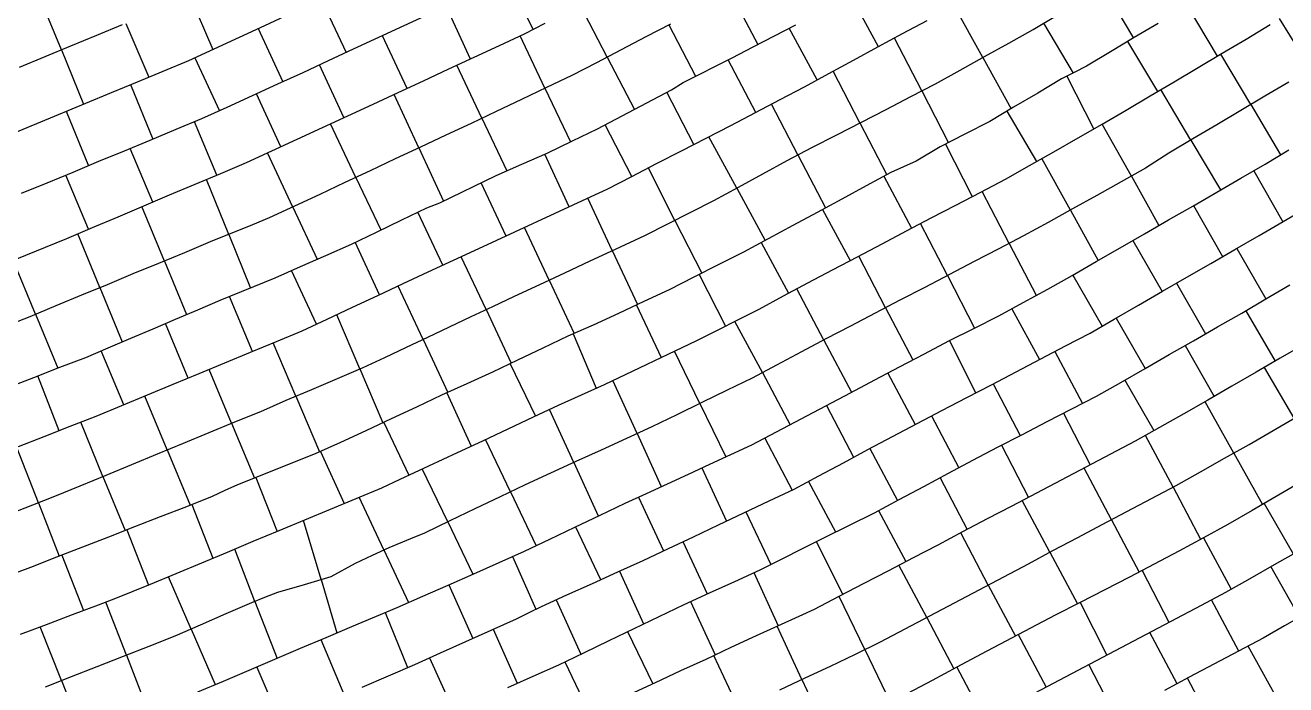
# Model space of a CAD drawing. Extents: x 720124 to 720679, y 1579628 to 1580856.
# Drawn here: x 720369.8 to 720460.3, y 1580165.7 to 1580213 of the extents above; entities that cross this region are included whole.
import ezdxf

# ---------------------------------------------------------------- set-up
doc = ezdxf.new("R2010")
doc.units = 0
doc.layers.add('AGROCAD PLL', color=7, linetype='Continuous')
doc.layers.add('GT01-0010016-0502', color=30, linetype='Continuous', lineweight=25)

msp = doc.modelspace()

# ---------------------------------------------------------------- linework, layer by layer
at = {"layer": 'AGROCAD PLL', "color": 3, "true_color": 0x00ff00}
for points in [[(720406.3, 1580212.718), (720404.39, 1580216.445)], [(720381.639, 1580215.119), (720383.295, 1580211.268)], [(720420.462, 1580215.349), (720422.422, 1580211.63)], [(720447.215, 1580215.708), (720449.371, 1580212.083)], [(720447.215, 1580215.708), (720449.371, 1580212.083)], [(720391.075, 1580214.874), (720392.86, 1580211.041)], [(720401.781, 1580210.58), (720400.042, 1580214.362)], [(720411.599, 1580210.718), (720409.66, 1580214.443)], [(720411.599, 1580210.718), (720409.66, 1580214.443)], [(720438.567, 1580210.688), (720436.514, 1580214.404)], [(720453.239, 1580214.385), (720455.387, 1580210.776)], [(720377.047, 1580213.139), (720378.705, 1580209.285)], [(720462.077, 1580209.898), (720459.851, 1580213.475)], [(720462.077, 1580209.898), (720459.851, 1580213.475)], [(720386.539, 1580212.771), (720388.331, 1580208.944)], [(720397.246, 1580208.474), (720395.478, 1580212.247)], [(720407.13, 1580208.479), (720405.344, 1580212.242)], [(720407.13, 1580208.479), (720405.344, 1580212.242)], [(720426.681, 1580209.082), (720424.658, 1580212.785)], [(720448.943, 1580211.827), (720451.089, 1580208.244)], [(720372.426, 1580211.23), (720374.017, 1580207.347)], [(720382.003, 1580210.666), (720383.772, 1580206.868)], [(720411.599, 1580210.718), (720413.552, 1580206.969)], [(720438.567, 1580210.688), (720440.597, 1580207.013)], [(720438.567, 1580210.688), (720440.597, 1580207.013)], [(720457.797, 1580207.312), (720455.656, 1580210.933)], [(720457.797, 1580207.312), (720455.656, 1580210.933)], [(720392.705, 1580206.38), (720390.948, 1580210.154)], [(720402.613, 1580206.335), (720400.81, 1580210.134)], [(720402.613, 1580206.335), (720400.81, 1580210.134)], [(720429.736, 1580205.998), (720427.81, 1580209.697)], [(720377.389, 1580208.741), (720378.991, 1580204.832)], [(720388.166, 1580204.284), (720386.425, 1580208.072)], [(720398.089, 1580204.206), (720396.305, 1580208.036)], [(720398.089, 1580204.206), (720396.305, 1580208.036)], [(720417.821, 1580204.444), (720415.888, 1580208.202)], [(720434.18, 1580208.291), (720436.092, 1580204.573)], [(720434.18, 1580208.291), (720436.092, 1580204.573)], [(720453.494, 1580204.766), (720451.338, 1580208.389)], [(720453.494, 1580204.766), (720451.338, 1580208.389)], [(720372.768, 1580206.831), (720374.384, 1580202.924)], [(720440.286, 1580206.829), (720442.41, 1580203.221)], [(720457.797, 1580207.312), (720459.932, 1580203.702)], [(720402.613, 1580206.335), (720404.403, 1580202.564)], [(720413.378, 1580202.152), (720411.467, 1580205.867)], [(720429.736, 1580205.998), (720431.671, 1580202.283)], [(720429.736, 1580205.998), (720431.671, 1580202.283)], [(720420.903, 1580201.312), (720418.902, 1580204.999)], [(720378.985, 1580200.322), (720377.368, 1580204.157)], [(720398.089, 1580204.206), (720399.864, 1580200.393)], [(720435.882, 1580204.466), (720437.801, 1580200.714)], [(720453.494, 1580204.766), (720455.624, 1580201.187)], [(720408.878, 1580199.974), (720407.128, 1580203.757)], [(720444.849, 1580199.748), (720442.806, 1580203.446)], [(720444.849, 1580199.748), (720442.806, 1580203.446)], [(720416.468, 1580199.004), (720414.561, 1580202.761)], [(720458.006, 1580202.561), (720460.105, 1580198.911)], [(720458.006, 1580202.561), (720460.105, 1580198.911)], [(720374.382, 1580198.372), (720372.749, 1580202.244)], [(720393.562, 1580202.083), (720395.35, 1580198.315)], [(720404.34, 1580197.875), (720402.566, 1580201.709)], [(720431.449, 1580202.164), (720433.448, 1580198.438)], [(720440.459, 1580197.355), (720438.516, 1580201.087)], [(720440.459, 1580197.355), (720438.516, 1580201.087)], [(720379.817, 1580196.088), (720378.195, 1580199.988)], [(720379.817, 1580196.088), (720378.195, 1580199.988)], [(720399.797, 1580195.787), (720398.02, 1580199.602)], [(720427.054, 1580199.78), (720429.044, 1580196.115)], [(720453.674, 1580200.064), (720455.774, 1580196.412)], [(720436.024, 1580195.046), (720434.092, 1580198.778)], [(720436.024, 1580195.046), (720434.092, 1580198.778)], [(720375.195, 1580194.18), (720373.603, 1580198.043)], [(720375.195, 1580194.18), (720373.603, 1580198.043)], [(720407.435, 1580194.716), (720405.668, 1580198.489)], [(720440.459, 1580197.355), (720442.401, 1580193.627)], [(720449.34, 1580197.571), (720451.444, 1580193.912)], [(720449.34, 1580197.571), (720451.444, 1580193.912)], [(720456.788, 1580196.997), (720458.876, 1580193.365)], [(720370.576, 1580192.265), (720368.965, 1580196.142)], [(720370.576, 1580192.265), (720368.965, 1580196.142)], [(720379.817, 1580196.088), (720381.413, 1580192.248)], [(720402.905, 1580192.601), (720401.12, 1580196.397)], [(720431.587, 1580192.741), (720429.662, 1580196.437)], [(720431.587, 1580192.741), (720429.662, 1580196.437)], [(720418.207, 1580195.12), (720420.083, 1580191.407)], [(720436.024, 1580195.046), (720437.974, 1580191.279)], [(720445.011, 1580195.07), (720447.126, 1580191.414)], [(720375.195, 1580194.18), (720376.798, 1580190.289)], [(720398.384, 1580190.466), (720396.599, 1580194.293)], [(720407.435, 1580194.716), (720409.226, 1580190.894)], [(720407.435, 1580194.716), (720409.226, 1580190.894)], [(720452.458, 1580194.496), (720454.547, 1580190.864)], [(720427.158, 1580190.422), (720425.208, 1580194.099)], [(720427.158, 1580190.422), (720425.208, 1580194.099)], [(720402.905, 1580192.601), (720404.714, 1580188.756)], [(720402.905, 1580192.601), (720404.714, 1580188.756)], [(720413.712, 1580192.933), (720415.487, 1580189.169)], [(720431.587, 1580192.741), (720433.538, 1580188.994)], [(720440.635, 1580192.651), (720442.642, 1580189.018)], [(720457.43, 1580192.519), (720459.547, 1580188.9)], [(720370.576, 1580192.265), (720372.179, 1580188.409)], [(720381.519, 1580187.68), (720379.89, 1580191.6)], [(720393.855, 1580188.346), (720392.208, 1580192.232)], [(720422.74, 1580188.079), (720420.769, 1580191.753)], [(720422.74, 1580188.079), (720420.769, 1580191.753)], [(720448.129, 1580191.994), (720450.215, 1580188.389)], [(720448.129, 1580191.994), (720450.215, 1580188.389)], [(720409.16, 1580190.866), (720410.814, 1580186.966)], [(720376.9, 1580185.767), (720375.278, 1580189.647)], [(720389.256, 1580186.385), (720387.634, 1580190.21)], [(720398.384, 1580190.466), (720400.159, 1580186.659)], [(720398.384, 1580190.466), (720400.159, 1580186.659)], [(720418.258, 1580185.865), (720416.422, 1580189.613)], [(720418.258, 1580185.865), (720416.422, 1580189.613)], [(720427.158, 1580190.422), (720429.145, 1580186.673)], [(720436.177, 1580190.388), (720438.044, 1580186.624)], [(720443.742, 1580189.598), (720445.707, 1580185.87)], [(720453.093, 1580190.032), (720455.172, 1580186.375)], [(720404.643, 1580188.722), (720406.448, 1580184.968)], [(720372.259, 1580183.906), (720370.726, 1580187.843)], [(720384.647, 1580184.448), (720383.042, 1580188.308)], [(720393.855, 1580188.346), (720395.499, 1580184.472)], [(720393.855, 1580188.346), (720395.499, 1580184.472)], [(720422.74, 1580188.079), (720424.743, 1580184.347)], [(720431.755, 1580188.054), (720433.705, 1580184.354)], [(720460.904, 1580184.809), (720458.773, 1580188.452)], [(720413.75, 1580183.703), (720412.006, 1580187.519)], [(720413.75, 1580183.703), (720412.006, 1580187.519)], [(720439.31, 1580187.283), (720441.244, 1580183.569)], [(720448.753, 1580187.549), (720450.841, 1580183.918)], [(720380.026, 1580182.538), (720378.42, 1580186.402)], [(720400.101, 1580186.632), (720401.837, 1580182.804)], [(720456.571, 1580182.314), (720454.514, 1580185.996)], [(720409.202, 1580181.626), (720407.45, 1580185.437)], [(720409.202, 1580181.626), (720407.45, 1580185.437)], [(720427.334, 1580185.718), (720429.286, 1580182.014)], [(720444.354, 1580185.175), (720446.255, 1580181.457)], [(720375.405, 1580180.629), (720373.812, 1580184.516)], [(720395.575, 1580184.508), (720397.371, 1580180.724)], [(720434.877, 1580184.97), (720436.835, 1580181.255)], [(720404.665, 1580179.525), (720402.877, 1580183.29)], [(720404.665, 1580179.525), (720402.877, 1580183.29)], [(720413.75, 1580183.703), (720415.483, 1580179.91)], [(720422.913, 1580183.383), (720424.876, 1580179.659)], [(720452.214, 1580179.863), (720450.243, 1580183.579)], [(720430.453, 1580182.64), (720432.44, 1580178.914)], [(720439.909, 1580182.886), (720441.829, 1580179.13)], [(720409.202, 1580181.626), (720410.961, 1580177.797)], [(720456.571, 1580182.314), (720458.632, 1580178.626)], [(720456.571, 1580182.314), (720458.632, 1580178.626)], [(720375.405, 1580180.629), (720376.994, 1580176.751)], [(720375.405, 1580180.629), (720376.994, 1580176.751)], [(720400.152, 1580177.371), (720398.326, 1580181.169)], [(720400.152, 1580177.371), (720398.326, 1580181.169)], [(720418.396, 1580181.243), (720420.155, 1580177.431)], [(720435.493, 1580180.541), (720437.447, 1580176.832)], [(720447.792, 1580177.528), (720445.838, 1580181.237)], [(720452.214, 1580179.863), (720454.194, 1580176.128)], [(720452.214, 1580179.863), (720454.194, 1580176.128)], [(720395.577, 1580175.36), (720393.803, 1580179.146)], [(720395.577, 1580175.36), (720393.803, 1580179.146)], [(720443.372, 1580175.19), (720441.384, 1580178.896)], [(720421.552, 1580178.091), (720423.341, 1580174.321)], [(720431.082, 1580178.186), (720433.047, 1580174.523)], [(720458.75, 1580178.694), (720460.842, 1580175.078)], [(720400.152, 1580177.371), (720401.954, 1580173.623)], [(720409.33, 1580177.023), (720411.13, 1580173.23)], [(720438.956, 1580172.845), (720436.975, 1580176.583)], [(720454.395, 1580176.238), (720456.396, 1580172.551)], [(720395.577, 1580175.36), (720397.346, 1580171.584)], [(720426.605, 1580175.961), (720428.511, 1580172.165)], [(720443.372, 1580175.19), (720445.356, 1580171.493)], [(720443.372, 1580175.19), (720445.356, 1580171.493)], [(720434.534, 1580170.512), (720432.545, 1580174.263)], [(720412.496, 1580173.849), (720414.21, 1580170.049)], [(720422.129, 1580173.732), (720423.881, 1580169.92)], [(720449.988, 1580173.876), (720451.919, 1580170.168)], [(720461.299, 1580170.53), (720459.238, 1580174.166)], [(720400.239, 1580172.859), (720401.949, 1580169.014)], [(720438.956, 1580172.845), (720440.901, 1580169.178)], [(720438.956, 1580172.845), (720440.901, 1580169.178)], [(720417.582, 1580171.653), (720419.341, 1580167.825)], [(720430.093, 1580168.216), (720428.249, 1580172.029)], [(720430.093, 1580168.216), (720428.249, 1580172.029)], [(720445.542, 1580171.589), (720447.47, 1580167.819)], [(720456.928, 1580168.104), (720454.987, 1580171.788)], [(720372.439, 1580165.991), (720370.913, 1580169.85)], [(720372.439, 1580165.991), (720370.913, 1580169.85)], [(720403.411, 1580169.673), (720405.137, 1580165.793)], [(720425.578, 1580166.069), (720423.801, 1580169.883)], [(720434.534, 1580170.512), (720436.486, 1580166.831)], [(720434.534, 1580170.512), (720436.486, 1580166.831)], [(720413.068, 1580169.503), (720414.882, 1580165.753)], [(720452.511, 1580165.762), (720450.539, 1580169.437)], [(720430.093, 1580168.216), (720431.915, 1580164.45)], [(720430.093, 1580168.216), (720431.915, 1580164.45)], [(720459.617, 1580164.812), (720457.602, 1580168.459)], [(720398.851, 1580167.624), (720400.588, 1580163.77)], [(720421.047, 1580163.955), (720419.253, 1580167.784)], [(720448.086, 1580163.433), (720446.16, 1580167.132)], [(720425.578, 1580166.069), (720427.356, 1580162.251)], [(720425.578, 1580166.069), (720427.356, 1580162.251)], [(720436.689, 1580166.939), (720438.693, 1580163.204)], [(720455.219, 1580162.433), (720453.245, 1580166.156)], [(720372.439, 1580165.991), (720373.999, 1580162.045)]]:
    msp.add_lwpolyline(points, dxfattribs=at)
at = {"layer": 'AGROCAD PLL', "color": 5, "true_color": 0x0000ff}
for points in [[(720372.426, 1580211.23), (720370.856, 1580215.062)], [(720372.426, 1580211.23), (720370.856, 1580215.062)], [(720431.079, 1580211.46), (720429.109, 1580215.089)], [(720442.923, 1580213.143), (720445.044, 1580209.577)], [(720442.923, 1580213.143), (720445.044, 1580209.577)], [(720416.036, 1580213.023), (720417.941, 1580209.344)], [(720425.295, 1580203.702), (720423.402, 1580207.337)], [(720383.595, 1580202.259), (720381.985, 1580206.077)], [(720449.224, 1580202.169), (720451.198, 1580198.636)], [(720411.965, 1580196.833), (720410.206, 1580200.589)], [(720389.034, 1580199.962), (720390.781, 1580196.211)], [(720444.849, 1580199.748), (720446.847, 1580196.132)], [(720384.439, 1580197.995), (720385.996, 1580194.152)], [(720395.266, 1580193.672), (720393.515, 1580197.433)], [(720422.65, 1580197.412), (720424.619, 1580193.786)], [(720391.03, 1580182.425), (720392.721, 1580178.696)], [(720386.393, 1580180.554), (720387.919, 1580176.695)], [(720426.047, 1580180.276), (720427.994, 1580176.648)], [(720370.772, 1580178.748), (720372.276, 1580174.913)], [(720370.772, 1580178.748), (720372.276, 1580174.913)], [(720381.786, 1580178.615), (720383.308, 1580174.768)], [(720386.319, 1580171.673), (720384.866, 1580175.423)], [(720386.319, 1580171.673), (720384.866, 1580175.423)], [(720417.031, 1580175.955), (720418.786, 1580172.207)], [(720404.807, 1580174.891), (720406.486, 1580171.118)], [(720381.732, 1580169.682), (720380.11, 1580173.432)], [(720381.732, 1580169.682), (720380.11, 1580173.432)], [(720391.066, 1580173.23), (720392.2, 1580169.419)], [(720377.095, 1580167.815), (720375.612, 1580171.623)], [(720377.095, 1580167.815), (720375.612, 1580171.623)], [(720408.563, 1580167.333), (720410.341, 1580163.635)], [(720386.45, 1580166.957), (720388.083, 1580163.159)]]:
    msp.add_lwpolyline(points, dxfattribs=at)
at = {"layer": 'AGROCAD PLL', "color": 1, "true_color": 0xff0000}
for points in [[(720434.18, 1580208.291), (720432.228, 1580212.084)], [(720422.263, 1580206.741), (720420.282, 1580210.522)], [(720444.601, 1580209.353), (720446.519, 1580205.557)], [(720407.13, 1580208.479), (720408.957, 1580204.629)], [(720393.562, 1580202.083), (720391.737, 1580205.929)], [(720393.562, 1580202.083), (720391.737, 1580205.929)], [(720449.224, 1580202.169), (720447.135, 1580205.907)], [(720449.224, 1580202.169), (720447.135, 1580205.907)], [(720449.224, 1580202.169), (720447.135, 1580205.907)], [(720449.224, 1580202.169), (720447.135, 1580205.907)], [(720389.034, 1580199.962), (720387.223, 1580203.851)], [(720389.034, 1580199.962), (720387.223, 1580203.851)], [(720425.295, 1580203.702), (720427.275, 1580199.9)], [(720425.295, 1580203.702), (720427.275, 1580199.9)], [(720384.439, 1580197.995), (720382.84, 1580201.941)], [(720384.439, 1580197.995), (720382.84, 1580201.941)], [(720420.903, 1580201.312), (720422.936, 1580197.567)], [(720420.903, 1580201.312), (720422.936, 1580197.567)], [(720416.468, 1580199.004), (720418.392, 1580195.214)], [(720416.468, 1580199.004), (720418.392, 1580195.214)], [(720411.965, 1580196.833), (720413.778, 1580192.964)], [(720411.965, 1580196.833), (720413.778, 1580192.964)], [(720390.74, 1580191.547), (720388.936, 1580195.397)], [(720386.14, 1580189.59), (720384.498, 1580193.54)], [(720389.256, 1580186.385), (720390.951, 1580182.389)], [(720389.256, 1580186.385), (720390.951, 1580182.389)], [(720418.258, 1580185.865), (720420.128, 1580182.046)], [(720384.647, 1580184.448), (720386.284, 1580180.51)], [(720384.647, 1580184.448), (720386.284, 1580180.51)], [(720370.772, 1580178.748), (720369.219, 1580182.711)], [(720380.026, 1580182.538), (720381.675, 1580178.571)], [(720380.026, 1580182.538), (720381.675, 1580178.571)], [(720404.665, 1580179.525), (720406.496, 1580175.667)], [(720413.852, 1580179.157), (720415.633, 1580175.298)], [(720391.066, 1580173.23), (720389.802, 1580177.478)], [(720391.066, 1580173.23), (720389.802, 1580177.478)], [(720447.792, 1580177.528), (720449.775, 1580173.765)], [(720447.792, 1580177.528), (720449.775, 1580173.765)], [(720377.127, 1580176.803), (720378.672, 1580172.835)], [(720372.467, 1580174.988), (720374.015, 1580171.015)], [(720386.319, 1580171.673), (720387.903, 1580167.582)], [(720407.94, 1580171.79), (720409.702, 1580167.881)], [(720395.656, 1580170.861), (720397.277, 1580166.924)], [(720381.732, 1580169.682), (720383.454, 1580165.703)], [(720391.046, 1580168.925), (720392.708, 1580165.007)], [(720441.104, 1580169.286), (720443.1, 1580165.522)], [(720377.095, 1580167.815), (720378.667, 1580163.778)]]:
    msp.add_lwpolyline(points, dxfattribs=at)
at = {"layer": 'GT01-0010016-0502'}
for points in [[(720364.457, 1580203.394), (720374.179, 1580207.415), (720376.029, 1580208.184), (720377.879, 1580208.941), (720379.728, 1580209.71), (720381.578, 1580210.468), (720383.394, 1580211.314), (720385.211, 1580212.149), (720387.017, 1580212.995), (720388.833, 1580213.83)], [(720451.145, 1580213.139), (720449.427, 1580212.116), (720447.72, 1580211.094), (720446.002, 1580210.061), (720445.11, 1580209.611), (720444.218, 1580209.16), (720442.501, 1580208.138), (720440.772, 1580207.116), (720439.054, 1580206.104), (720437.282, 1580205.181), (720435.498, 1580204.269), (720433.769, 1580203.258), (720431.953, 1580202.434), (720430.191, 1580201.489), (720428.44, 1580200.533), (720426.679, 1580199.577), (720424.917, 1580198.632), (720423.155, 1580197.686), (720421.394, 1580196.73), (720419.61, 1580195.829), (720417.826, 1580194.928), (720416.043, 1580194.027), (720414.237, 1580193.181), (720412.421, 1580192.324), (720410.604, 1580191.478), (720408.766, 1580190.698), (720406.971, 1580189.83), (720405.165, 1580188.973), (720403.36, 1580188.105), (720401.532, 1580187.281), (720399.716, 1580186.458), (720397.91, 1580185.612), (720396.094, 1580184.755), (720394.288, 1580183.898), (720392.46, 1580183.074), (720390.644, 1580182.25), (720388.783, 1580181.514), (720386.933, 1580180.767), (720385.073, 1580180.032), (720384.159, 1580179.614), (720383.256, 1580179.197), (720381.395, 1580178.461), (720379.524, 1580177.736), (720377.663, 1580177.012), (720375.802, 1580176.287), (720373.942, 1580175.562), (720372.081, 1580174.838), (720370.209, 1580174.113), (720368.338, 1580173.41)], [(720368.837, 1580177.996), (720370.386, 1580178.596), (720371.945, 1580179.208), (720373.784, 1580179.965), (720375.634, 1580180.723), (720377.483, 1580181.492), (720379.333, 1580182.25), (720381.183, 1580183.019), (720383.032, 1580183.776), (720384.882, 1580184.545), (720386.732, 1580185.303), (720388.57, 1580186.094), (720390.409, 1580186.874), (720392.247, 1580187.664), (720394.086, 1580188.444), (720395.634, 1580189.177), (720397.192, 1580189.91), (720398.74, 1580190.632), (720400.288, 1580191.365), (720401.835, 1580192.098), (720403.394, 1580192.831), (720404.941, 1580193.564), (720406.758, 1580194.399), (720408.564, 1580195.245), (720410.38, 1580196.091), (720412.186, 1580196.937), (720414.313, 1580197.91), (720419.257, 1580200.419), (720421.018, 1580201.375), (720422.769, 1580202.342), (720424.52, 1580203.298), (720426.292, 1580204.221), (720428.076, 1580205.133), (720429.849, 1580206.057), (720431.632, 1580206.969), (720433.405, 1580207.892), (720435.177, 1580208.804), (720436.928, 1580209.782), (720438.679, 1580210.749), (720440.429, 1580211.727), (720442.169, 1580212.694), (720443.887, 1580213.717)], [(720369.119, 1580196.204), (720372.808, 1580197.708), (720374.657, 1580198.488), (720376.496, 1580199.268), (720378.335, 1580200.048), (720380.184, 1580200.827), (720382.023, 1580201.596), (720383.872, 1580202.376), (720385.711, 1580203.156), (720387.528, 1580203.991), (720389.344, 1580204.826), (720391.161, 1580205.661), (720392.977, 1580206.507), (720394.794, 1580207.342), (720396.61, 1580208.177), (720398.416, 1580209.022), (720400.233, 1580209.868), (720402.049, 1580210.703), (720403.866, 1580211.549), (720405.671, 1580212.395), (720407.143, 1580213.15)], [(720434.533, 1580213.324), (720432.772, 1580212.379), (720431.01, 1580211.423), (720429.248, 1580210.478), (720427.487, 1580209.522), (720425.736, 1580208.566), (720423.985, 1580207.643), (720420.461, 1580205.797), (720418.678, 1580204.885), (720416.905, 1580203.973), (720415.122, 1580203.05), (720413.349, 1580202.137), (720411.565, 1580201.225), (720410.437, 1580200.695), (720402.364, 1580196.961), (720400.548, 1580196.137), (720398.731, 1580195.291), (720396.926, 1580194.445), (720395.109, 1580193.599), (720393.303, 1580192.742), (720391.487, 1580191.896), (720389.681, 1580191.05), (720387.832, 1580190.293), (720385.982, 1580189.524), (720384.133, 1580188.755), (720382.283, 1580187.997), (720380.433, 1580187.228), (720378.584, 1580186.471), (720376.745, 1580185.702), (720374.895, 1580184.944), (720373.035, 1580184.209), (720371.174, 1580183.484), (720369.313, 1580182.748)], [(720398.827, 1580213.796), (720397.011, 1580212.961), (720395.194, 1580212.115), (720393.378, 1580211.28), (720391.572, 1580210.445), (720389.755, 1580209.599), (720387.939, 1580208.764), (720386.111, 1580207.929), (720384.295, 1580207.105), (720382.478, 1580206.281), (720380.629, 1580205.513), (720378.779, 1580204.744), (720376.929, 1580203.975), (720375.091, 1580203.217), (720373.241, 1580202.448), (720371.391, 1580201.68), (720369.542, 1580200.922)], [(720416.156, 1580213.085), (720414.372, 1580212.162), (720412.6, 1580211.239), (720410.827, 1580210.316), (720409.054, 1580209.393), (720407.249, 1580208.536), (720405.443, 1580207.679), (720403.638, 1580206.822), (720401.832, 1580205.965), (720400.015, 1580205.119), (720398.21, 1580204.262), (720396.393, 1580203.416), (720394.588, 1580202.57), (720392.782, 1580201.713), (720390.966, 1580200.867), (720389.16, 1580200.021), (720387.343, 1580199.175), (720386.15, 1580198.689), (720383.106, 1580197.456), (720381.257, 1580196.687), (720379.407, 1580195.918), (720377.557, 1580195.16), (720375.708, 1580194.391), (720373.869, 1580193.634), (720372.019, 1580192.865), (720370.17, 1580192.096), (720368.309, 1580191.371)], [(720368.585, 1580187.014), (720370.457, 1580187.738), (720372.317, 1580188.463), (720374.178, 1580189.177), (720375.791, 1580189.866), (720377.404, 1580190.544), (720379.006, 1580191.222), (720380.619, 1580191.911), (720382.221, 1580192.589), (720383.834, 1580193.268), (720387.759, 1580194.874), (720389.587, 1580195.687), (720391.414, 1580196.488), (720393.242, 1580197.301), (720395.047, 1580198.169), (720396.853, 1580199.037), (720398.647, 1580199.905), (720399.583, 1580200.257), (720403.635, 1580202.229), (720405.473, 1580203.031), (720407.301, 1580203.833), (720409.106, 1580204.701), (720410.901, 1580205.569), (720412.674, 1580206.503), (720414.435, 1580207.437), (720416.208, 1580208.371), (720417.056, 1580208.899), (720420.57, 1580210.667), (720422.084, 1580211.455), (720423.61, 1580212.243), (720425.136, 1580213.031)], [(720376.785, 1580213.026), (720374.935, 1580212.269), (720373.086, 1580211.5), (720371.236, 1580210.742), (720369.387, 1580209.973)], [(720369.485, 1580169.315), (720371.357, 1580170.017), (720373.229, 1580170.72), (720375.101, 1580171.422), (720376.337, 1580171.909), (720377.585, 1580172.407), (720378.822, 1580172.894), (720380.661, 1580173.663), (720382.51, 1580174.431), (720384.36, 1580175.211), (720386.198, 1580175.98), (720388.048, 1580176.749), (720389.898, 1580177.518), (720391.736, 1580178.286), (720393.586, 1580179.055), (720395.425, 1580179.824), (720396.747, 1580180.433), (720400.863, 1580182.351), (720402.68, 1580183.197), (720404.485, 1580184.054), (720406.302, 1580184.9), (720408.108, 1580185.746), (720409.763, 1580186.491), (720411.408, 1580187.236), (720418.039, 1580190.379), (720422.498, 1580192.623), (720424.249, 1580193.59), (720426.011, 1580194.524), (720427.783, 1580195.458), (720429.556, 1580196.382), (720431.329, 1580197.316), (720433.09, 1580198.25), (720434.863, 1580199.184), (720436.635, 1580200.107), (720438.408, 1580201.03), (720440.181, 1580201.964), (720441.92, 1580202.942), (720443.66, 1580203.932), (720445.4, 1580204.921), (720447.14, 1580205.91), (720448.857, 1580206.921), (720450.575, 1580207.943), (720452.304, 1580208.955), (720454.022, 1580209.977), (720455.75, 1580210.988), (720457.468, 1580212.01), (720459.175, 1580213.054)], [(720460.517, 1580208.927), (720458.799, 1580207.905), (720457.071, 1580206.883), (720455.353, 1580205.861), (720453.635, 1580204.849), (720451.917, 1580203.827), (720450.243, 1580202.739), (720448.493, 1580201.761), (720446.742, 1580200.794), (720444.991, 1580199.826), (720443.241, 1580198.859), (720441.49, 1580197.892), (720439.717, 1580196.969), (720437.945, 1580196.046), (720436.172, 1580195.123), (720434.389, 1580194.2), (720432.616, 1580193.277), (720430.843, 1580192.353), (720429.071, 1580191.419), (720427.298, 1580190.496), (720425.536, 1580189.562), (720423.764, 1580188.628), (720422.002, 1580187.683), (720420.208, 1580186.815), (720418.402, 1580185.936), (720416.607, 1580185.057), (720414.813, 1580184.189), (720412.985, 1580183.354), (720411.169, 1580182.519), (720409.352, 1580181.695), (720407.536, 1580180.86), (720405.719, 1580180.025), (720403.913, 1580179.168), (720402.108, 1580178.3), (720400.302, 1580177.443), (720398.497, 1580176.575), (720397.475, 1580176.157), (720395.927, 1580175.523), (720394.723, 1580174.959), (720393.519, 1580174.395), (720391.768, 1580173.439), (720389.852, 1580172.869), (720387.936, 1580172.299), (720387, 1580171.937), (720386.065, 1580171.574), (720384.237, 1580170.772), (720382.398, 1580169.97), (720380.571, 1580169.18), (720378.71, 1580168.444), (720376.849, 1580167.719), (720374.978, 1580166.983), (720373.117, 1580166.259), (720371.256, 1580165.523)], [(720382.214, 1580165.188), (720384.063, 1580165.957), (720385.913, 1580166.726), (720387.751, 1580167.516), (720389.59, 1580168.307), (720391.429, 1580169.087), (720393.267, 1580169.878), (720396.536, 1580171.224), (720398.364, 1580172.037), (720400.192, 1580172.838), (720402.019, 1580173.651), (720403.847, 1580174.464), (720405.674, 1580175.277), (720407.48, 1580176.134), (720409.285, 1580177.002), (720411.091, 1580177.859), (720412.897, 1580178.716), (720414.412, 1580179.416), (720415.928, 1580180.115), (720417.444, 1580180.803), (720418.959, 1580181.503), (720420.464, 1580182.202), (720421.98, 1580182.891), (720423.752, 1580183.825), (720425.525, 1580184.759), (720427.287, 1580185.693), (720429.059, 1580186.627), (720430.821, 1580187.561), (720432.593, 1580188.495), (720434.366, 1580189.43), (720436.128, 1580190.364), (720437.922, 1580191.254), (720439.717, 1580192.144), (720441.467, 1580193.111), (720443.218, 1580194.078), (720444.969, 1580195.045), (720446.698, 1580196.046), (720448.426, 1580197.046), (720450.166, 1580198.046), (720451.895, 1580199.035), (720453.624, 1580200.035), (720455.363, 1580201.035), (720457.092, 1580202.036), (720458.832, 1580203.036), (720460.538, 1580204.069)], [(720394.007, 1580165.513), (720397.803, 1580167.151), (720399.63, 1580167.975), (720401.447, 1580168.788), (720403.274, 1580169.612), (720405.102, 1580170.425), (720405.994, 1580170.875), (720406.886, 1580171.315), (720408.713, 1580172.139), (720410.541, 1580172.963), (720412.357, 1580173.787), (720414.185, 1580174.611), (720415.99, 1580175.468), (720417.796, 1580176.313), (720419.602, 1580177.17), (720421.418, 1580178.027), (720423.224, 1580178.884), (720425.029, 1580179.73), (720426.791, 1580180.675), (720428.553, 1580181.621), (720430.314, 1580182.566), (720432.087, 1580183.511), (720433.859, 1580184.434), (720435.632, 1580185.368), (720437.405, 1580186.291), (720439.177, 1580187.214), (720440.95, 1580188.137), (720442.723, 1580189.061), (720444.495, 1580189.995), (720446.268, 1580190.918), (720447.997, 1580191.918), (720449.725, 1580192.918), (720451.454, 1580193.918), (720453.194, 1580194.919), (720454.923, 1580195.919), (720456.651, 1580196.919), (720458.391, 1580197.919), (720460.12, 1580198.919), (720461.838, 1580199.93)], [(720404.465, 1580165.494), (720406.293, 1580166.307), (720408.121, 1580167.12), (720409.926, 1580167.988), (720411.732, 1580168.856), (720413.526, 1580169.724), (720415.332, 1580170.581), (720417.137, 1580171.449), (720418.954, 1580172.284), (720420.771, 1580173.108), (720422.587, 1580173.943), (720427.208, 1580176.263), (720429.002, 1580177.142), (720430.797, 1580178.033), (720432.558, 1580178.978), (720434.32, 1580179.923), (720436.093, 1580180.857), (720437.854, 1580181.802), (720439.616, 1580182.736), (720441.4, 1580183.648), (720443.172, 1580184.571), (720444.956, 1580185.483), (720446.729, 1580186.395), (720448.468, 1580187.385), (720450.208, 1580188.385), (720451.937, 1580189.374), (720453.676, 1580190.363), (720455.416, 1580191.364), (720457.145, 1580192.353), (720458.874, 1580193.364), (720460.602, 1580194.375)], [(720461.643, 1580190.112), (720459.915, 1580189.112), (720458.186, 1580188.112), (720456.446, 1580187.112), (720454.718, 1580186.112), (720452.978, 1580185.122), (720451.238, 1580184.144), (720449.498, 1580183.155), (720447.726, 1580182.232), (720445.953, 1580181.298), (720444.191, 1580180.364), (720442.419, 1580179.441), (720440.646, 1580178.507), (720438.874, 1580177.584), (720437.101, 1580176.649), (720435.339, 1580175.715), (720433.567, 1580174.792), (720431.783, 1580173.869), (720430.011, 1580172.946), (720428.238, 1580172.023), (720426.465, 1580171.089), (720425.347, 1580170.581), (720422.294, 1580169.204), (720420.478, 1580168.358), (720418.672, 1580167.512), (720416.856, 1580166.677), (720415.05, 1580165.831), (720413.233, 1580164.985)], [(720424.001, 1580165.334), (720425.818, 1580166.18), (720427.624, 1580167.026), (720429.429, 1580167.894), (720431.224, 1580168.762), (720432.996, 1580169.696), (720434.758, 1580170.631), (720436.531, 1580171.565), (720438.303, 1580172.499), (720440.065, 1580173.433), (720441.837, 1580174.367), (720443.599, 1580175.312), (720445.372, 1580176.246), (720447.133, 1580177.18), (720448.906, 1580178.115), (720450.679, 1580179.049), (720452.44, 1580179.983), (720454.18, 1580180.961), (720455.92, 1580181.95), (720457.67, 1580182.928), (720459.399, 1580183.928), (720461.128, 1580184.94)], [(720461.342, 1580180.194), (720459.613, 1580179.194), (720457.885, 1580178.194), (720456.156, 1580177.193), (720454.394, 1580176.237), (720452.633, 1580175.281), (720450.871, 1580174.336), (720449.098, 1580173.413), (720447.315, 1580172.501), (720445.542, 1580171.589), (720443.759, 1580170.677), (720441.986, 1580169.753), (720440.224, 1580168.819), (720438.452, 1580167.874), (720436.69, 1580166.94), (720434.928, 1580165.995), (720433.156, 1580165.05)], [(720441.867, 1580164.872), (720443.64, 1580165.806), (720445.412, 1580166.74), (720447.174, 1580167.663), (720448.947, 1580168.597), (720450.719, 1580169.532), (720452.481, 1580170.466), (720454.253, 1580171.4), (720456.015, 1580172.334), (720457.755, 1580173.323), (720459.495, 1580174.312), (720461.234, 1580175.301)], [(720461.76, 1580170.791), (720460.213, 1580169.914), (720458.678, 1580169.026), (720456.905, 1580168.092), (720455.143, 1580167.158), (720453.371, 1580166.224), (720451.609, 1580165.279)]]:
    msp.add_lwpolyline(points, dxfattribs=at)

doc.saveas('drawing.dxf')
